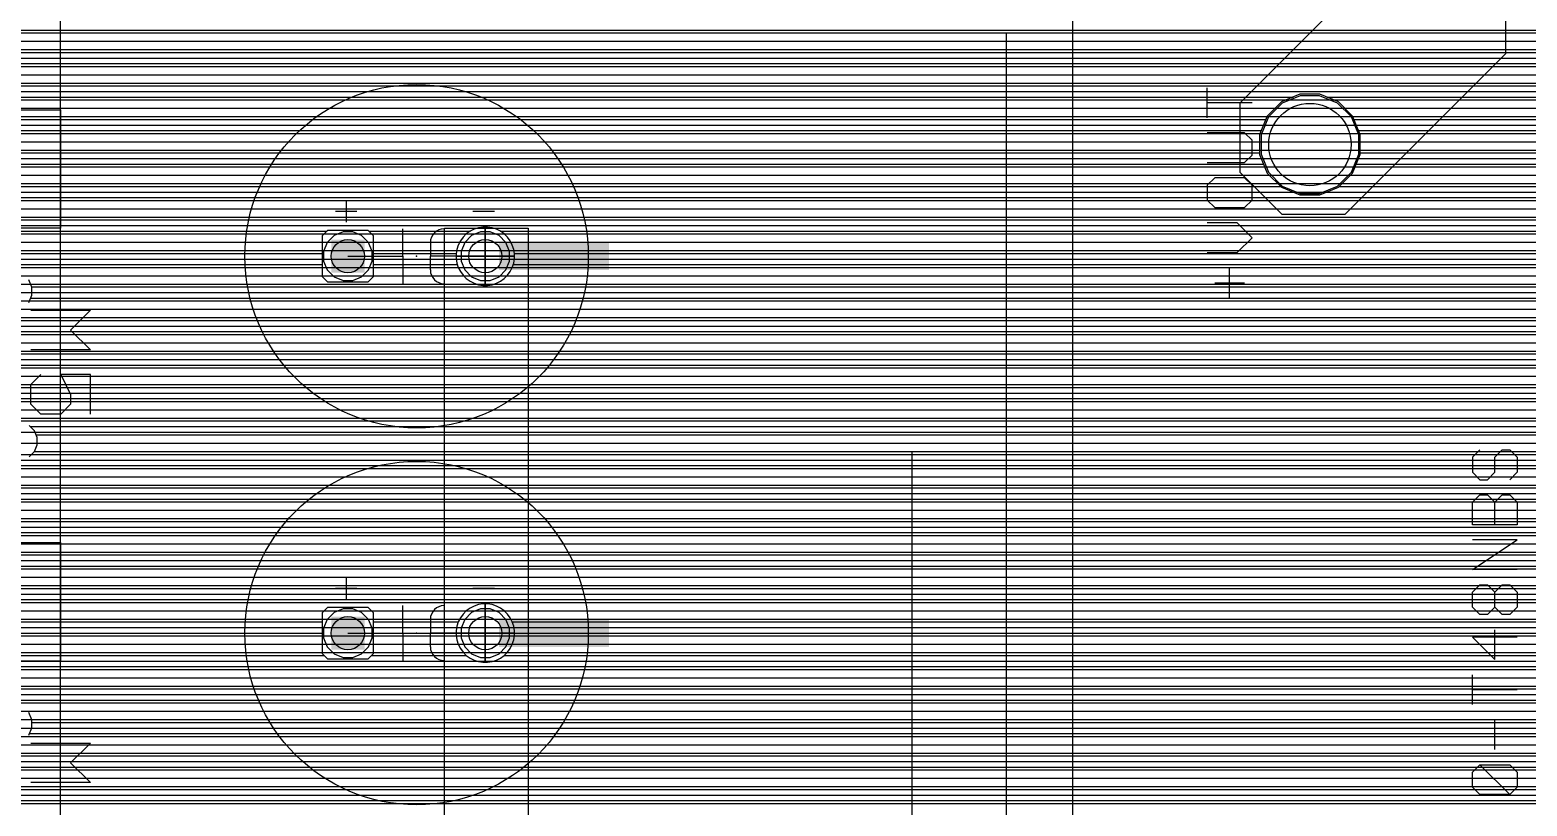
# Model space of a CAD drawing. Extents: x -0.45 to 6.54, y 0 to 7.98.
# Drawn here: x 1.946 to 4.091, y 2.312 to 3.424 of the extents above; entities that cross this region are included whole.
import ezdxf

# ---------------------------------------------------------------- set-up
doc = ezdxf.new("R2010")
doc.units = 0
for name, color, linetype in [('1', 22, 'CONTINUOUS'), ('16', 175, 'CONTINUOUS'), ('17', 4, 'CONTINUOUS'), ('2', 3, 'CONTINUOUS'), ('21', 253, 'CONTINUOUS'), ('23', 7, 'CONTINUOUS')]:
    doc.layers.add(name, color=color, linetype=linetype)

# ---------------------------------------------------------------- blocks, each defined once
blk = doc.blocks.new('RECT')
blk.add_solid([(-0.5, -0.5), (0.5, -0.5), (-0.5, 0.5), (0.5, 0.5)])
blk = doc.blocks.new('SQUAREP')
blk.add_solid([(-0.5, -0.5), (0.5, -0.5), (-0.5, 0.5), (0.5, 0.5)])
blk = doc.blocks.new('ROUNDP')
blk.add_circle((0, 0), 0.5)

msp = doc.modelspace()

# ---------------------------------------------------------------- linework, layer by layer
at = {"layer": '1'}
for p, q in [((1.99, 0.2715), (1.99, 5.26)), ((3.44, 4.975), (3.44, 0.06875)), ((4.06, 3.77), (4.06, 3.39)), ((3.68, 3.32), (3.87, 3.51)), ((1.99, 3.42), (3.44, 3.42)), ((3.78, 3.42), (4.06, 3.42)), ((1.99, 3.408), (3.44, 3.408)), ((1.99, 3.396), (3.44, 3.396)), ((3.756, 3.396), (4.06, 3.396)), ((3.768, 3.408), (4.06, 3.408)), ((4.06, 3.39), (3.83, 3.16)), ((1.99, 3.384), (3.44, 3.384)), ((1.99, 3.372), (3.44, 3.372)), ((3.732, 3.372), (4.042, 3.372)), ((3.744, 3.384), (4.054, 3.384)), ((1.99, 3.36), (3.44, 3.36)), ((1.99, 3.348), (3.44, 3.348)), ((3.708, 3.348), (4.018, 3.348)), ((3.72, 3.36), (4.03, 3.36)), ((1.99, 3.336), (3.44, 3.336)), ((3.696, 3.336), (4.006, 3.336)), ((1.81, 3.31), (1.99, 3.31)), ((1.99, 3.324), (3.44, 3.324)), ((1.99, 3.312), (3.44, 3.312)), ((1.99, 3.31), (1.99, 3.14)), ((3.68, 3.22), (3.68, 3.32)), ((3.68, 3.312), (3.982, 3.312)), ((3.684, 3.324), (3.994, 3.324)), ((1.81, 3.296), (1.99, 3.296)), ((1.99, 3.3), (3.44, 3.3)), ((1.99, 3.288), (3.44, 3.288)), ((3.68, 3.3), (3.97, 3.3)), ((3.68, 3.288), (3.958, 3.288)), ((1.81, 3.28), (1.99, 3.28)), ((1.81, 3.264), (1.99, 3.264)), ((1.99, 3.276), (3.44, 3.276)), ((1.99, 3.264), (3.44, 3.264)), ((3.68, 3.276), (3.946, 3.276)), ((3.68, 3.264), (3.934, 3.264)), ((1.81, 3.248), (1.99, 3.248)), ((1.99, 3.252), (3.44, 3.252)), ((1.99, 3.24), (3.44, 3.24)), ((3.68, 3.252), (3.922, 3.252)), ((3.68, 3.24), (3.91, 3.24)), ((1.81, 3.232), (1.99, 3.232)), ((1.99, 3.228), (3.44, 3.228)), ((3.68, 3.228), (3.898, 3.228)), ((3.74, 3.16), (3.68, 3.22)), ((1.81, 3.216), (1.99, 3.216)), ((1.81, 3.2), (1.99, 3.2)), ((1.99, 3.216), (3.44, 3.216)), ((1.99, 3.204), (3.44, 3.204)), ((3.684, 3.216), (3.886, 3.216)), ((3.696, 3.204), (3.874, 3.204)), ((1.81, 3.184), (1.99, 3.184)), ((1.99, 3.192), (3.44, 3.192)), ((1.99, 3.18), (3.44, 3.18)), ((3.708, 3.192), (3.862, 3.192)), ((3.72, 3.18), (3.85, 3.18)), ((1.81, 3.168), (1.99, 3.168)), ((1.99, 3.168), (3.44, 3.168)), ((1.99, 3.156), (3.44, 3.156)), ((3.732, 3.168), (3.838, 3.168)), ((3.83, 3.16), (3.74, 3.16)), ((1.81, 3.152), (1.99, 3.152)), ((1.99, 3.14), (1.81, 3.14)), ((1.99, 3.144), (3.44, 3.144)), ((1.99, 3.132), (2.584797, 3.132)), ((2.591507, 3.134779), (2.578724, 3.129484)), ((2.605343, 3.134779), (2.591507, 3.134779)), ((2.618126, 3.129484), (2.605343, 3.134779)), ((2.612053, 3.132), (3.44, 3.132)), ((1.99, 3.12), (2.56924, 3.12)), ((2.568941, 3.119701), (2.563646, 3.106918)), ((2.578724, 3.129484), (2.568941, 3.119701)), ((2.62791, 3.119701), (2.618126, 3.129484)), ((2.627611, 3.12), (3.44, 3.12)), ((2.633205, 3.106918), (2.62791, 3.119701)), ((1.99, 3.108), (2.564094, 3.108)), ((1.99, 3.096), (2.563646, 3.096)), ((2.563646, 3.106918), (2.563646, 3.093082)), ((2.563646, 3.093082), (2.568941, 3.080299)), ((2.62791, 3.080299), (2.633205, 3.093082)), ((2.632757, 3.108), (3.44, 3.108)), ((2.633205, 3.093082), (2.633205, 3.106918)), ((2.633205, 3.096), (3.44, 3.096)), ((1.99, 3.084), (2.567407, 3.084)), ((1.99, 3.072), (2.57724, 3.072)), ((2.568941, 3.080299), (2.578724, 3.070515)), ((2.578724, 3.070515), (2.591507, 3.06522)), ((2.605343, 3.06522), (2.618126, 3.070515)), ((2.618126, 3.070515), (2.62791, 3.080299)), ((2.619611, 3.072), (3.44, 3.072)), ((2.629443, 3.084), (3.44, 3.084)), ((1.99, 3.06), (3.44, 3.06)), ((1.99, 3.048), (3.44, 3.048)), ((2.591507, 3.06522), (2.605343, 3.06522)), ((1.99, 3.036), (3.44, 3.036)), ((1.99, 3.024), (3.44, 3.024)), ((1.99, 3.012), (3.44, 3.012)), ((1.99, 3), (3.44, 3)), ((1.99, 2.988), (3.44, 2.988)), ((1.99, 2.976), (3.44, 2.976)), ((1.99, 2.964), (3.44, 2.964)), ((1.99, 2.952), (3.44, 2.952)), ((1.99, 2.94), (3.44, 2.94)), ((1.99, 2.928), (3.44, 2.928)), ((1.99, 2.916), (3.44, 2.916)), ((1.99, 2.904), (3.44, 2.904)), ((1.99, 2.892), (3.44, 2.892)), ((1.99, 2.88), (3.44, 2.88)), ((1.99, 2.868), (3.44, 2.868)), ((1.99, 2.856), (3.44, 2.856)), ((1.99, 2.844), (3.44, 2.844)), ((1.99, 2.832), (3.44, 2.832)), ((1.99, 2.82), (3.44, 2.82)), ((3.21, 1.09), (3.21, 2.82)), ((3.21, 2.82), (5.36, 2.82)), ((1.99, 2.808), (3.44, 2.808)), ((1.99, 2.796), (3.44, 2.796)), ((3.21, 2.808), (5.372, 2.808)), ((3.21, 2.796), (5.384, 2.796)), ((1.99, 2.784), (3.44, 2.784)), ((1.99, 2.772), (3.44, 2.772)), ((3.21, 2.784), (5.396, 2.784)), ((3.21, 2.772), (5.408, 2.772)), ((1.99, 2.76), (3.44, 2.76)), ((1.99, 2.748), (3.44, 2.748)), ((3.21, 2.76), (5.42, 2.76)), ((3.21, 2.748), (5.432, 2.748)), ((1.99, 2.736), (3.44, 2.736)), ((3.21, 2.736), (5.444, 2.736)), ((1.99, 2.724), (3.44, 2.724)), ((1.99, 2.712), (3.44, 2.712)), ((3.21, 2.724), (5.456, 2.724)), ((3.21, 2.712), (5.46, 2.712)), ((1.81, 2.69), (1.99, 2.69)), ((1.81, 2.688), (1.99, 2.688)), ((1.99, 2.7), (3.44, 2.7)), ((1.99, 2.69), (1.99, 2.52)), ((1.99, 2.688), (3.44, 2.688)), ((3.21, 2.7), (5.46, 2.7)), ((3.21, 2.688), (5.46, 2.688)), ((1.81, 2.672), (1.99, 2.672)), ((1.99, 2.676), (3.44, 2.676)), ((1.99, 2.664), (3.44, 2.664)), ((3.21, 2.676), (5.46, 2.676)), ((3.21, 2.664), (5.46, 2.664)), ((1.81, 2.656), (1.99, 2.656)), ((1.81, 2.64), (1.99, 2.64)), ((1.99, 2.652), (3.44, 2.652)), ((1.99, 2.64), (3.44, 2.64)), ((3.21, 2.652), (5.46, 2.652)), ((3.21, 2.64), (5.46, 2.64)), ((1.81, 2.624), (1.99, 2.624)), ((1.99, 2.628), (3.44, 2.628)), ((3.21, 2.628), (5.46, 2.628)), ((1.81, 2.608), (1.99, 2.608)), ((1.99, 2.616), (3.44, 2.616)), ((1.99, 2.604), (3.44, 2.604)), ((3.21, 2.616), (5.46, 2.616)), ((3.21, 2.604), (5.46, 2.604)), ((1.81, 2.592), (1.99, 2.592)), ((1.81, 2.576), (1.99, 2.576)), ((1.99, 2.592), (2.584797, 2.592)), ((1.99, 2.58), (2.56924, 2.58)), ((2.568941, 2.579701), (2.563646, 2.566918)), ((2.578724, 2.589484), (2.568941, 2.579701)), ((2.591507, 2.594779), (2.578724, 2.589484)), ((2.605343, 2.594779), (2.591507, 2.594779)), ((2.618126, 2.589484), (2.605343, 2.594779)), ((2.612053, 2.592), (3.44, 2.592)), ((2.62791, 2.579701), (2.618126, 2.589484)), ((2.627611, 2.58), (3.44, 2.58)), ((2.633205, 2.566918), (2.62791, 2.579701)), ((3.21, 2.592), (5.46, 2.592)), ((3.21, 2.58), (5.46, 2.58)), ((1.81, 2.56), (1.99, 2.56)), ((1.99, 2.568), (2.564094, 2.568)), ((1.99, 2.556), (2.563646, 2.556)), ((2.563646, 2.566918), (2.563646, 2.553082)), ((2.563646, 2.553082), (2.568941, 2.540299)), ((2.62791, 2.540299), (2.633205, 2.553082)), ((2.632757, 2.568), (3.44, 2.568)), ((2.633205, 2.553082), (2.633205, 2.566918)), ((2.633205, 2.556), (3.44, 2.556)), ((3.21, 2.568), (5.46, 2.568)), ((3.21, 2.556), (5.46, 2.556)), ((1.81, 2.544), (1.99, 2.544)), ((1.99, 2.544), (2.567407, 2.544)), ((1.99, 2.532), (2.57724, 2.532)), ((2.568941, 2.540299), (2.578724, 2.530515)), ((2.618126, 2.530515), (2.62791, 2.540299)), ((2.619611, 2.532), (3.44, 2.532)), ((2.629443, 2.544), (3.44, 2.544)), ((3.21, 2.544), (5.46, 2.544)), ((3.21, 2.532), (5.46, 2.532)), ((1.81, 2.528), (1.99, 2.528)), ((1.99, 2.52), (1.81, 2.52)), ((1.99, 2.52), (3.44, 2.52)), ((2.578724, 2.530515), (2.591507, 2.52522)), ((2.591507, 2.52522), (2.605343, 2.52522)), ((2.605343, 2.52522), (2.618126, 2.530515)), ((3.21, 2.52), (5.46, 2.52)), ((1.99, 2.508), (3.44, 2.508)), ((1.99, 2.496), (3.44, 2.496)), ((3.21, 2.508), (5.46, 2.508)), ((3.21, 2.496), (5.46, 2.496)), ((1.99, 2.484), (3.44, 2.484)), ((1.99, 2.472), (3.44, 2.472)), ((3.21, 2.484), (5.46, 2.484)), ((3.21, 2.472), (5.46, 2.472)), ((1.99, 2.46), (3.44, 2.46)), ((1.99, 2.448), (3.44, 2.448)), ((3.21, 2.46), (5.46, 2.46)), ((3.21, 2.448), (5.46, 2.448)), ((1.99, 2.436), (3.44, 2.436)), ((1.99, 2.424), (3.44, 2.424)), ((3.21, 2.436), (5.46, 2.436)), ((3.21, 2.424), (5.46, 2.424)), ((1.99, 2.412), (3.44, 2.412)), ((3.21, 2.412), (5.46, 2.412)), ((1.99, 2.4), (3.44, 2.4)), ((1.99, 2.388), (3.44, 2.388)), ((3.21, 2.4), (5.46, 2.4)), ((3.21, 2.388), (5.46, 2.388)), ((1.99, 2.376), (3.44, 2.376)), ((1.99, 2.364), (3.44, 2.364)), ((3.21, 2.376), (5.46, 2.376)), ((3.21, 2.364), (5.46, 2.364)), ((1.99, 2.352), (3.44, 2.352)), ((1.99, 2.34), (3.44, 2.34)), ((3.21, 2.352), (5.46, 2.352)), ((3.21, 2.34), (5.46, 2.34)), ((1.99, 2.328), (3.44, 2.328)), ((3.21, 2.328), (5.46, 2.328)), ((1.99, 2.316), (3.44, 2.316)), ((3.21, 2.316), (5.46, 2.316))]:
    msp.add_line(p, q, dxfattribs=at)
at = {"layer": '16'}
for p, q in [((0.018, 3.424), (6.362, 3.424)), ((0.018, 3.408), (6.362, 3.408)), ((0.274486, 3.392), (6.362, 3.392)), ((0.298414, 3.376), (6.362, 3.376)), ((0.313571, 3.36), (6.362, 3.36)), ((0.322809, 3.344), (6.362, 3.344)), ((0.328796, 3.328), (3.755878, 3.328)), ((3.765667, 3.332055), (3.739184, 3.321085)), ((3.794333, 3.332055), (3.765667, 3.332055)), ((3.820816, 3.321085), (3.794333, 3.332055)), ((3.804122, 3.328), (5.270878, 3.328)), ((0.333, 3.312), (3.730099, 3.312)), ((3.739184, 3.321085), (3.718915, 3.300816)), ((3.841085, 3.300816), (3.820816, 3.321085)), ((3.829901, 3.312), (5.245099, 3.312)), ((0.333, 3.296), (3.71692, 3.296)), ((3.718915, 3.300816), (3.707945, 3.274333)), ((3.852055, 3.274333), (3.841085, 3.300816)), ((3.84308, 3.296), (5.23192, 3.296)), ((0.331609, 3.28), (3.710292, 3.28)), ((0.842463, 3.264), (3.707945, 3.264)), ((3.707945, 3.274333), (3.707945, 3.245667)), ((3.849708, 3.28), (5.225292, 3.28)), ((3.852055, 3.245667), (3.852055, 3.274333)), ((3.852055, 3.264), (5.222945, 3.264)), ((0.8455, 3.248), (3.707945, 3.248)), ((3.707945, 3.245667), (3.718915, 3.219184)), ((3.841085, 3.219184), (3.852055, 3.245667)), ((3.852055, 3.248), (5.222945, 3.248)), ((0.838305, 3.232), (3.713606, 3.232)), ((3.718915, 3.219184), (3.739184, 3.198915)), ((3.820816, 3.198915), (3.841085, 3.219184)), ((3.846394, 3.232), (5.228606, 3.232)), ((0.259421, 3.2), (3.738099, 3.2)), ((0.292673, 3.216), (3.722099, 3.216)), ((3.739184, 3.198915), (3.765667, 3.187945)), ((3.794333, 3.187945), (3.820816, 3.198915)), ((3.821901, 3.2), (5.253099, 3.2)), ((3.837901, 3.216), (5.237099, 3.216)), ((0.018, 3.184), (6.362, 3.184)), ((3.765667, 3.187945), (3.794333, 3.187945)), ((0.018, 3.168), (6.362, 3.168)), ((0.018, 3.152), (6.362, 3.152)), ((0.018, 3.136), (2.371631, 3.136)), ((2.37241, 3.136779), (2.364795, 3.129164)), ((2.430739, 3.136779), (2.37241, 3.136779)), ((2.438354, 3.129164), (2.430739, 3.136779)), ((2.431518, 3.136), (2.577052, 3.136)), ((2.54, 1.4), (2.54, 3.14)), ((2.54, 3.14), (2.66, 3.14)), ((2.54, 3.132), (2.66, 3.132)), ((2.576528, 3.135733), (2.571208, 3.131867)), ((2.582387, 3.138719), (2.576528, 3.135733)), ((2.588642, 3.140751), (2.582387, 3.138719)), ((2.595137, 3.141779), (2.588642, 3.140751)), ((2.598424, 3.141779), (2.595137, 3.141779)), ((2.598424, 3.100001), (2.598424, 3.141779)), ((2.598424, 3.136), (2.598426, 3.136)), ((2.598426, 3.141779), (2.598426, 3.100001)), ((2.601713, 3.141779), (2.598426, 3.141779)), ((2.608209, 3.140751), (2.601713, 3.141779)), ((2.614463, 3.138719), (2.608209, 3.140751)), ((2.620322, 3.135733), (2.614463, 3.138719)), ((2.619798, 3.136), (6.362, 3.136)), ((2.625643, 3.131867), (2.620322, 3.135733)), ((2.66, 3.14), (2.66, 1.4)), ((1.842305, 3.12), (2.364795, 3.12)), ((2.364795, 3.129164), (2.364795, 3.070836)), ((2.438354, 3.070836), (2.438354, 3.129164)), ((2.438354, 3.12), (2.561726, 3.12)), ((2.54, 3.12), (2.66, 3.12)), ((2.559707, 3.116038), (2.557674, 3.109783)), ((2.562692, 3.121897), (2.559707, 3.116038)), ((2.566558, 3.127217), (2.562692, 3.121897)), ((2.571208, 3.131867), (2.566558, 3.127217)), ((2.598424, 3.12), (2.598426, 3.12)), ((2.630293, 3.127217), (2.625643, 3.131867)), ((2.634158, 3.121897), (2.630293, 3.127217)), ((2.637144, 3.116038), (2.634158, 3.121897)), ((2.635125, 3.12), (6.362, 3.12)), ((2.639176, 3.109783), (2.637144, 3.116038)), ((1.8505, 3.104), (2.364795, 3.104)), ((2.438354, 3.104), (2.556758, 3.104)), ((2.54, 3.108), (2.66, 3.108)), ((2.54, 3.096), (2.66, 3.096)), ((2.557674, 3.109783), (2.556646, 3.103288)), ((2.556646, 3.103288), (2.556646, 3.1)), ((2.556646, 3.1), (2.598424, 3.1)), ((2.598424, 3.099999), (2.556646, 3.099999)), ((2.556646, 3.099999), (2.556646, 3.096712)), ((2.556646, 3.096712), (2.557674, 3.090217)), ((2.557674, 3.090217), (2.559707, 3.083962)), ((2.598424, 3.104), (2.598426, 3.104)), ((2.598426, 3.100001), (2.598424, 3.100001)), ((2.598424, 3.1), (2.598424, 3.099999)), ((2.598424, 3.05822), (2.598424, 3.099999)), ((2.598424, 3.099999), (2.598426, 3.099999)), ((2.598426, 3.099999), (2.598426, 3.1)), ((2.598426, 3.1), (2.640205, 3.1)), ((2.598426, 3.099999), (2.598426, 3.05822)), ((2.640205, 3.099999), (2.598426, 3.099999)), ((2.637144, 3.083962), (2.639176, 3.090217)), ((2.640205, 3.103288), (2.639176, 3.109783)), ((2.639176, 3.090217), (2.640205, 3.096712)), ((2.640092, 3.104), (6.362, 3.104)), ((2.640205, 3.1), (2.640205, 3.103288)), ((2.640205, 3.096712), (2.640205, 3.099999)), ((1.847877, 3.088), (2.364795, 3.088)), ((1.938305, 3.072), (2.364795, 3.072)), ((2.364795, 3.070836), (2.37241, 3.06322)), ((2.430739, 3.06322), (2.438354, 3.070836)), ((2.438354, 3.088), (2.558395, 3.088)), ((2.438354, 3.072), (2.56734, 3.072)), ((2.54, 3.084), (2.66, 3.084)), ((2.54, 3.072), (2.66, 3.072)), ((2.559707, 3.083962), (2.562692, 3.078103)), ((2.562692, 3.078103), (2.566558, 3.072782)), ((2.566558, 3.072782), (2.571208, 3.068132)), ((2.571208, 3.068132), (2.576528, 3.064267)), ((2.598424, 3.088), (2.598426, 3.088)), ((2.598424, 3.072), (2.598426, 3.072)), ((2.620322, 3.064267), (2.625643, 3.068132)), ((2.625643, 3.068132), (2.630293, 3.072782)), ((2.62951, 3.072), (6.362, 3.072)), ((2.630293, 3.072782), (2.634158, 3.078103)), ((2.634158, 3.078103), (2.637144, 3.083962)), ((2.638456, 3.088), (6.362, 3.088)), ((1.9485, 3.055669), (1.944161, 3.066144)), ((1.948363, 3.056), (6.362, 3.056)), ((1.9485, 3.044331), (1.9485, 3.055669)), ((2.37241, 3.06322), (2.430739, 3.06322)), ((2.54, 3.06), (2.66, 3.06)), ((2.54, 3.048), (2.66, 3.048)), ((2.576528, 3.064267), (2.582387, 3.061281)), ((2.582387, 3.061281), (2.588642, 3.059249)), ((2.588642, 3.059249), (2.595137, 3.05822)), ((2.595137, 3.05822), (2.598424, 3.05822)), ((2.598426, 3.05822), (2.601713, 3.05822)), ((2.601713, 3.05822), (2.608209, 3.059249)), ((2.608209, 3.059249), (2.614463, 3.061281)), ((2.614463, 3.061281), (2.620322, 3.064267)), ((1.944161, 3.033856), (1.9485, 3.044331)), ((1.946706, 3.04), (6.362, 3.04)), ((2.54, 3.036), (2.66, 3.036)), ((1.081158, 3.008), (6.362, 3.008)), ((1.931704, 3.024), (6.362, 3.024)), ((2.54, 3.024), (2.66, 3.024)), ((2.54, 3.012), (2.66, 3.012)), ((1.083, 2.992), (6.362, 2.992)), ((2.54, 3), (2.66, 3)), ((2.54, 2.988), (2.66, 2.988)), ((1.083, 2.976), (6.362, 2.976)), ((2.54, 2.976), (2.66, 2.976)), ((2.54, 2.964), (2.66, 2.964)), ((1.075665, 2.944), (6.362, 2.944)), ((1.079952, 2.96), (6.362, 2.96)), ((2.54, 2.952), (2.66, 2.952)), ((2.54, 2.94), (2.66, 2.94)), ((1.06685, 2.928), (6.362, 2.928)), ((2.54, 2.928), (2.66, 2.928)), ((1.039556, 2.896), (6.362, 2.896)), ((1.055556, 2.912), (6.362, 2.912)), ((2.54, 2.916), (2.66, 2.916)), ((2.54, 2.904), (2.66, 2.904)), ((1.010068, 2.88), (6.362, 2.88)), ((2.54, 2.892), (2.66, 2.892)), ((2.54, 2.88), (2.66, 2.88)), ((0.018, 2.864), (6.362, 2.864)), ((2.54, 2.868), (2.66, 2.868)), ((2.54, 2.856), (2.66, 2.856)), ((0.018, 2.848), (6.362, 2.848)), ((0.018, 2.832), (6.362, 2.832)), ((2.54, 2.844), (2.66, 2.844)), ((2.54, 2.832), (2.66, 2.832)), ((0.018, 2.816), (6.362, 2.816)), ((2.54, 2.82), (2.66, 2.82)), ((0.018, 2.8), (6.362, 2.8)), ((2.54, 2.808), (2.66, 2.808)), ((2.54, 2.796), (2.66, 2.796)), ((0.018, 2.784), (6.362, 2.784)), ((0.272754, 2.768), (6.362, 2.768)), ((2.54, 2.784), (2.66, 2.784)), ((2.54, 2.772), (2.66, 2.772)), ((0.297414, 2.752), (6.362, 2.752)), ((2.54, 2.76), (2.66, 2.76)), ((2.54, 2.748), (2.66, 2.748)), ((0.312994, 2.736), (6.362, 2.736)), ((2.54, 2.736), (2.66, 2.736)), ((0.322232, 2.72), (6.362, 2.72)), ((0.328528, 2.704), (6.362, 2.704)), ((2.54, 2.724), (2.66, 2.724)), ((2.54, 2.712), (2.66, 2.712)), ((0.332815, 2.688), (6.362, 2.688)), ((2.54, 2.7), (2.66, 2.7)), ((2.54, 2.688), (2.66, 2.688)), ((0.333, 2.672), (6.362, 2.672)), ((2.54, 2.676), (2.66, 2.676)), ((2.54, 2.664), (2.66, 2.664)), ((0.831118, 2.656), (6.362, 2.656)), ((0.84412, 2.64), (6.362, 2.64)), ((2.54, 2.652), (2.66, 2.652)), ((2.54, 2.64), (2.66, 2.64)), ((0.844949, 2.624), (6.362, 2.624)), ((2.54, 2.628), (2.66, 2.628)), ((0.834305, 2.608), (6.362, 2.608)), ((2.37241, 2.596779), (2.364795, 2.589164)), ((2.430739, 2.596779), (2.37241, 2.596779)), ((2.438354, 2.589164), (2.430739, 2.596779)), ((2.54, 2.616), (2.66, 2.616)), ((2.54, 2.604), (2.66, 2.604)), ((2.576528, 2.595733), (2.571208, 2.591867)), ((2.582387, 2.598719), (2.576528, 2.595733)), ((2.588642, 2.600751), (2.582387, 2.598719)), ((2.595137, 2.601779), (2.588642, 2.600751)), ((2.598424, 2.601779), (2.595137, 2.601779)), ((2.598424, 2.560001), (2.598424, 2.601779)), ((2.598426, 2.601779), (2.598426, 2.560001)), ((2.601713, 2.601779), (2.598426, 2.601779)), ((2.608209, 2.600751), (2.601713, 2.601779)), ((2.614463, 2.598719), (2.608209, 2.600751)), ((2.620322, 2.595733), (2.614463, 2.598719)), ((2.625643, 2.591867), (2.620322, 2.595733)), ((0.263153, 2.576), (2.364795, 2.576)), ((0.293914, 2.592), (2.367631, 2.592)), ((2.364795, 2.589164), (2.364795, 2.530836)), ((2.435518, 2.592), (2.57139, 2.592)), ((2.438354, 2.530836), (2.438354, 2.589164)), ((2.438354, 2.576), (2.559694, 2.576)), ((2.54, 2.592), (2.66, 2.592)), ((2.54, 2.58), (2.66, 2.58)), ((2.559707, 2.576038), (2.557674, 2.569783)), ((2.562692, 2.581897), (2.559707, 2.576038)), ((2.566558, 2.587217), (2.562692, 2.581897)), ((2.571208, 2.591867), (2.566558, 2.587217)), ((2.598424, 2.592), (2.598426, 2.592)), ((2.598424, 2.576), (2.598426, 2.576)), ((2.62546, 2.592), (6.362, 2.592)), ((2.630293, 2.587217), (2.625643, 2.591867)), ((2.634158, 2.581897), (2.630293, 2.587217)), ((2.637144, 2.576038), (2.634158, 2.581897)), ((2.639176, 2.569783), (2.637144, 2.576038)), ((2.637156, 2.576), (6.362, 2.576)), ((0.018, 2.56), (2.364795, 2.56)), ((2.438354, 2.56), (2.598424, 2.56)), ((2.54, 2.568), (2.66, 2.568)), ((2.54, 2.556), (2.66, 2.556)), ((2.557674, 2.569783), (2.556646, 2.563288)), ((2.556646, 2.563288), (2.556646, 2.56)), ((2.556646, 2.56), (2.598424, 2.56)), ((2.598424, 2.559999), (2.556646, 2.559999)), ((2.556646, 2.559999), (2.556646, 2.556712)), ((2.556646, 2.556712), (2.557674, 2.550217)), ((2.598426, 2.560001), (2.598424, 2.560001)), ((2.598424, 2.56), (2.598424, 2.559999)), ((2.598424, 2.51822), (2.598424, 2.559999)), ((2.598424, 2.559999), (2.598426, 2.559999)), ((2.598426, 2.559999), (2.598426, 2.56)), ((2.598426, 2.56), (2.640205, 2.56)), ((2.598426, 2.56), (6.362, 2.56)), ((2.598426, 2.559999), (2.598426, 2.51822)), ((2.640205, 2.559999), (2.598426, 2.559999)), ((2.640205, 2.563288), (2.639176, 2.569783)), ((2.639176, 2.550217), (2.640205, 2.556712)), ((2.640205, 2.56), (2.640205, 2.563288)), ((2.640205, 2.556712), (2.640205, 2.559999)), ((0.018, 2.544), (2.364795, 2.544)), ((2.438354, 2.544), (2.559694, 2.544)), ((2.54, 2.544), (2.66, 2.544)), ((2.54, 2.532), (2.66, 2.532)), ((2.557674, 2.550217), (2.559707, 2.543962)), ((2.559707, 2.543962), (2.562692, 2.538103)), ((2.562692, 2.538103), (2.566558, 2.532782)), ((2.566558, 2.532782), (2.571208, 2.528132)), ((2.598424, 2.544), (2.598426, 2.544)), ((2.625643, 2.528132), (2.630293, 2.532782)), ((2.630293, 2.532782), (2.634158, 2.538103)), ((2.634158, 2.538103), (2.637144, 2.543962)), ((2.637144, 2.543962), (2.639176, 2.550217)), ((2.637156, 2.544), (6.362, 2.544)), ((0.018, 2.528), (2.367631, 2.528)), ((0.018, 2.512), (6.362, 2.512)), ((2.364795, 2.530836), (2.37241, 2.52322)), ((2.37241, 2.52322), (2.430739, 2.52322)), ((2.430739, 2.52322), (2.438354, 2.530836)), ((2.435519, 2.528), (2.57139, 2.528)), ((2.54, 2.52), (2.66, 2.52)), ((2.571208, 2.528132), (2.576528, 2.524267)), ((2.576528, 2.524267), (2.582387, 2.521281)), ((2.582387, 2.521281), (2.588642, 2.519249)), ((2.588642, 2.519249), (2.595137, 2.51822)), ((2.595137, 2.51822), (2.598424, 2.51822)), ((2.598424, 2.528), (2.598426, 2.528)), ((2.598426, 2.51822), (2.601713, 2.51822)), ((2.601713, 2.51822), (2.608209, 2.519249)), ((2.608209, 2.519249), (2.614463, 2.521281)), ((2.614463, 2.521281), (2.620322, 2.524267)), ((2.620322, 2.524267), (2.625643, 2.528132)), ((2.62546, 2.528), (6.362, 2.528)), ((1.846221, 2.496), (6.362, 2.496)), ((2.54, 2.508), (2.66, 2.508)), ((2.54, 2.496), (2.66, 2.496)), ((1.8505, 2.48), (6.362, 2.48)), ((2.54, 2.484), (2.66, 2.484)), ((2.54, 2.472), (2.66, 2.472)), ((1.846221, 2.464), (6.362, 2.464)), ((1.942305, 2.448), (6.362, 2.448)), ((1.9485, 2.435669), (1.944161, 2.446144)), ((2.54, 2.46), (2.66, 2.46)), ((2.54, 2.448), (2.66, 2.448)), ((1.944161, 2.413856), (1.9485, 2.424331)), ((1.9485, 2.424331), (1.9485, 2.435669)), ((1.9485, 2.432), (6.362, 2.432)), ((2.54, 2.436), (2.66, 2.436)), ((2.54, 2.424), (2.66, 2.424)), ((1.945049, 2.416), (6.362, 2.416)), ((2.54, 2.412), (2.66, 2.412)), ((1.076603, 2.4), (6.362, 2.4)), ((1.08089, 2.384), (6.362, 2.384)), ((2.54, 2.4), (2.66, 2.4)), ((2.54, 2.388), (2.66, 2.388)), ((1.083, 2.368), (6.362, 2.368)), ((2.54, 2.376), (2.66, 2.376)), ((2.54, 2.364), (2.66, 2.364)), ((1.083, 2.352), (6.362, 2.352)), ((2.54, 2.352), (2.66, 2.352)), ((2.54, 2.34), (2.66, 2.34)), ((1.075933, 2.32), (6.362, 2.32)), ((1.08022, 2.336), (6.362, 2.336)), ((2.54, 2.328), (2.66, 2.328)), ((2.54, 2.316), (2.66, 2.316))]:
    msp.add_line(p, q, dxfattribs=at)
at = {"layer": '2'}
for p, q in [((1.477, 3.42), (6.304, 3.42)), ((1.477, 3.408), (6.304, 3.408)), ((1.477, 3.396), (6.304, 3.396)), ((1.477, 3.384), (6.304, 3.384)), ((1.477, 3.372), (6.304, 3.372)), ((1.477, 3.36), (6.304, 3.36)), ((1.477, 3.348), (6.304, 3.348)), ((1.477, 3.336), (6.304, 3.336)), ((3.766065, 3.330055), (3.740317, 3.31939)), ((3.793935, 3.330055), (3.766065, 3.330055)), ((3.819683, 3.31939), (3.793935, 3.330055)), ((1.477, 3.324), (3.751447, 3.324)), ((1.477, 3.312), (3.732927, 3.312)), ((3.740317, 3.31939), (3.72061, 3.299683)), ((3.808553, 3.324), (4.351447, 3.324)), ((3.83939, 3.299683), (3.819683, 3.31939)), ((3.827073, 3.312), (4.332927, 3.312)), ((1.477, 3.3), (3.720927, 3.3)), ((1.477, 3.288), (3.715771, 3.288)), ((3.72061, 3.299683), (3.709945, 3.273935)), ((3.839073, 3.3), (4.320927, 3.3)), ((3.850055, 3.273935), (3.83939, 3.299683)), ((3.844229, 3.288), (4.315771, 3.288)), ((1.477, 3.276), (3.7108, 3.276)), ((1.477, 3.264), (3.709945, 3.264)), ((3.709945, 3.273935), (3.709945, 3.246065)), ((3.8492, 3.276), (4.3108, 3.276)), ((3.850055, 3.246065), (3.850055, 3.273935)), ((3.850055, 3.264), (4.309945, 3.264)), ((1.477, 3.252), (3.709945, 3.252)), ((1.477, 3.24), (3.712457, 3.24)), ((3.709945, 3.246065), (3.72061, 3.220317)), ((3.83939, 3.220317), (3.850055, 3.246065)), ((3.847543, 3.24), (4.312457, 3.24)), ((3.850055, 3.252), (4.309945, 3.252)), ((1.477, 3.228), (3.717428, 3.228)), ((3.72061, 3.220317), (3.740317, 3.20061)), ((3.819683, 3.20061), (3.83939, 3.220317)), ((3.842572, 3.228), (4.317428, 3.228)), ((1.477, 3.216), (3.724927, 3.216)), ((1.477, 3.204), (3.736927, 3.204)), ((3.740317, 3.20061), (3.766065, 3.189945)), ((3.793935, 3.189945), (3.819683, 3.20061)), ((3.823073, 3.204), (4.336927, 3.204)), ((3.835073, 3.216), (4.324927, 3.216)), ((1.477, 3.192), (3.761103, 3.192)), ((1.477, 3.18), (6.304, 3.18)), ((3.766065, 3.189945), (3.793935, 3.189945)), ((3.798896, 3.192), (4.361103, 3.192)), ((1.477, 3.168), (6.304, 3.168)), ((1.477, 3.156), (6.304, 3.156)), ((1.477, 3.144), (6.304, 3.144)), ((1.477, 3.132), (2.387947, 3.132)), ((2.394657, 3.134779), (2.381874, 3.129484)), ((2.408493, 3.134779), (2.394657, 3.134779)), ((2.421276, 3.129484), (2.408493, 3.134779)), ((2.415203, 3.132), (2.584797, 3.132)), ((2.591507, 3.134779), (2.578724, 3.129484)), ((2.605343, 3.134779), (2.591507, 3.134779)), ((2.618126, 3.129484), (2.605343, 3.134779)), ((2.612053, 3.132), (6.304, 3.132)), ((1.839477, 3.12), (2.372389, 3.12)), ((2.37209, 3.119701), (2.366795, 3.106918)), ((2.381874, 3.129484), (2.37209, 3.119701)), ((2.431059, 3.119701), (2.421276, 3.129484)), ((2.43076, 3.12), (2.56924, 3.12)), ((2.436354, 3.106918), (2.431059, 3.119701)), ((2.568941, 3.119701), (2.563646, 3.106918)), ((2.578724, 3.129484), (2.568941, 3.119701)), ((2.62791, 3.119701), (2.618126, 3.129484)), ((2.627611, 3.12), (6.304, 3.12)), ((2.633205, 3.106918), (2.62791, 3.119701)), ((1.84737, 3.108), (2.367243, 3.108)), ((1.8485, 3.096), (2.366795, 3.096)), ((2.366795, 3.106918), (2.366795, 3.093082)), ((2.366795, 3.093082), (2.37209, 3.080299)), ((2.431059, 3.080299), (2.436354, 3.093082)), ((2.435906, 3.108), (2.564094, 3.108)), ((2.436354, 3.093082), (2.436354, 3.106918)), ((2.436354, 3.096), (2.563646, 3.096)), ((2.563646, 3.106918), (2.563646, 3.093082)), ((2.563646, 3.093082), (2.568941, 3.080299)), ((2.62791, 3.080299), (2.633205, 3.093082)), ((2.632757, 3.108), (6.304, 3.108)), ((2.633205, 3.093082), (2.633205, 3.106918)), ((2.633205, 3.096), (6.304, 3.096)), ((1.477, 3.072), (2.380389, 3.072)), ((1.843477, 3.084), (2.370557, 3.084)), ((2.37209, 3.080299), (2.381874, 3.070515)), ((2.381874, 3.070515), (2.394657, 3.06522)), ((2.408493, 3.06522), (2.421276, 3.070515)), ((2.421276, 3.070515), (2.431059, 3.080299)), ((2.42276, 3.072), (2.57724, 3.072)), ((2.432592, 3.084), (2.567407, 3.084)), ((2.568941, 3.080299), (2.578724, 3.070515)), ((2.578724, 3.070515), (2.591507, 3.06522)), ((2.605343, 3.06522), (2.618126, 3.070515)), ((2.618126, 3.070515), (2.62791, 3.080299)), ((2.619611, 3.072), (6.304, 3.072)), ((2.629443, 3.084), (6.304, 3.084)), ((1.477, 3.06), (6.304, 3.06)), ((1.477, 3.048), (6.304, 3.048)), ((2.394657, 3.06522), (2.408493, 3.06522)), ((2.591507, 3.06522), (2.605343, 3.06522)), ((1.477, 3.036), (6.304, 3.036)), ((1.477, 3.024), (6.304, 3.024)), ((1.477, 3.012), (6.304, 3.012)), ((1.477, 3), (6.304, 3)), ((1.477, 2.988), (6.304, 2.988)), ((1.477, 2.976), (6.304, 2.976)), ((1.531306, 2.964), (6.304, 2.964)), ((1.543713, 2.952), (6.304, 2.952)), ((1.5465, 2.94), (6.304, 2.94)), ((1.543713, 2.928), (6.304, 2.928)), ((1.477, 2.904), (6.304, 2.904)), ((1.531307, 2.916), (6.304, 2.916)), ((1.477, 2.892), (6.304, 2.892)), ((1.477, 2.88), (6.304, 2.88)), ((1.477, 2.868), (6.304, 2.868)), ((1.952466, 2.850011), (1.945011, 2.857466)), ((1.946477, 2.856), (6.304, 2.856)), ((1.9565, 2.840271), (1.952466, 2.850011)), ((1.954955, 2.844), (6.304, 2.844)), ((1.9565, 2.829729), (1.9565, 2.840271)), ((1.9565, 2.832), (6.304, 2.832)), ((1.945011, 2.812534), (1.952466, 2.819989)), ((1.952466, 2.819989), (1.9565, 2.829729)), ((1.95247, 2.82), (6.304, 2.82)), ((1.477, 2.808), (6.304, 2.808)), ((1.477, 2.796), (6.304, 2.796)), ((1.477, 2.784), (6.304, 2.784)), ((1.477, 2.772), (6.304, 2.772)), ((1.477, 2.76), (6.304, 2.76)), ((1.477, 2.748), (6.304, 2.748)), ((1.477, 2.736), (6.304, 2.736)), ((1.477, 2.724), (6.304, 2.724)), ((1.477, 2.712), (6.304, 2.712)), ((1.477, 2.7), (6.304, 2.7)), ((1.477, 2.688), (6.304, 2.688)), ((1.477, 2.676), (6.304, 2.676)), ((1.477, 2.664), (6.304, 2.664)), ((1.477, 2.652), (6.304, 2.652)), ((1.477, 2.64), (6.304, 2.64)), ((1.477, 2.628), (6.304, 2.628)), ((1.477, 2.616), (6.304, 2.616)), ((1.477, 2.604), (6.304, 2.604)), ((1.477, 2.592), (2.387947, 2.592)), ((1.477, 2.58), (2.372389, 2.58)), ((2.37209, 2.579701), (2.366795, 2.566918)), ((2.381874, 2.589484), (2.37209, 2.579701)), ((2.394657, 2.594779), (2.381874, 2.589484)), ((2.408493, 2.594779), (2.394657, 2.594779)), ((2.421276, 2.589484), (2.408493, 2.594779)), ((2.415203, 2.592), (2.584797, 2.592)), ((2.431059, 2.579701), (2.421276, 2.589484)), ((2.43076, 2.58), (2.56924, 2.58)), ((2.436354, 2.566918), (2.431059, 2.579701)), ((2.568941, 2.579701), (2.563646, 2.566918)), ((2.578724, 2.589484), (2.568941, 2.579701)), ((2.591507, 2.594779), (2.578724, 2.589484)), ((2.605343, 2.594779), (2.591507, 2.594779)), ((2.618126, 2.589484), (2.605343, 2.594779)), ((2.612053, 2.592), (6.304, 2.592)), ((2.62791, 2.579701), (2.618126, 2.589484)), ((2.627611, 2.58), (6.304, 2.58)), ((2.633205, 2.566918), (2.62791, 2.579701)), ((1.477, 2.568), (2.367243, 2.568)), ((1.477, 2.556), (2.366795, 2.556)), ((2.366795, 2.566918), (2.366795, 2.553082)), ((2.366795, 2.553082), (2.37209, 2.540299)), ((2.431059, 2.540299), (2.436354, 2.553082)), ((2.435906, 2.568), (2.564094, 2.568)), ((2.436354, 2.553082), (2.436354, 2.566918)), ((2.436354, 2.556), (2.563646, 2.556)), ((2.563646, 2.566918), (2.563646, 2.553082)), ((2.563646, 2.553082), (2.568941, 2.540299)), ((2.62791, 2.540299), (2.633205, 2.553082)), ((2.632757, 2.568), (6.304, 2.568)), ((2.633205, 2.553082), (2.633205, 2.566918)), ((2.633205, 2.556), (6.304, 2.556)), ((1.477, 2.544), (2.370557, 2.544)), ((1.477, 2.532), (2.380389, 2.532)), ((2.37209, 2.540299), (2.381874, 2.530515)), ((2.421276, 2.530515), (2.431059, 2.540299)), ((2.42276, 2.532), (2.57724, 2.532)), ((2.432592, 2.544), (2.567407, 2.544)), ((2.568941, 2.540299), (2.578724, 2.530515)), ((2.618126, 2.530515), (2.62791, 2.540299)), ((2.619611, 2.532), (6.304, 2.532)), ((2.629443, 2.544), (6.304, 2.544)), ((1.477, 2.52), (6.304, 2.52)), ((2.381874, 2.530515), (2.394657, 2.52522)), ((2.394657, 2.52522), (2.408493, 2.52522)), ((2.408493, 2.52522), (2.421276, 2.530515)), ((2.578724, 2.530515), (2.591507, 2.52522)), ((2.591507, 2.52522), (2.605343, 2.52522)), ((2.605343, 2.52522), (2.618126, 2.530515)), ((1.477, 2.508), (6.304, 2.508)), ((1.843477, 2.496), (6.304, 2.496)), ((1.84737, 2.472), (6.304, 2.472)), ((1.8485, 2.484), (6.304, 2.484)), ((1.477, 2.448), (6.304, 2.448)), ((1.839477, 2.46), (6.304, 2.46)), ((1.477, 2.436), (6.304, 2.436)), ((1.477, 2.424), (6.304, 2.424)), ((1.477, 2.412), (6.304, 2.412)), ((1.477, 2.4), (6.304, 2.4)), ((1.477, 2.388), (6.304, 2.388)), ((1.477, 2.376), (6.304, 2.376)), ((1.477, 2.364), (6.304, 2.364)), ((1.477, 2.352), (6.304, 2.352)), ((1.537477, 2.34), (6.304, 2.34)), ((1.54537, 2.328), (6.304, 2.328)), ((1.5465, 2.316), (6.304, 2.316))]:
    msp.add_line(p, q, dxfattribs=at)
at = {"layer": '21'}
for p, q in [((3.345, 1.1), (3.345, 3.42)), ((3.345, 3.42), (4.815, 3.42)), ((3.632945, 3.298545), (3.632945, 3.341248)), ((3.697, 3.319896), (3.632945, 3.319896)), ((3.686324, 3.276793), (3.632945, 3.276793)), ((3.697, 3.266117), (3.686324, 3.276793)), ((3.697, 3.244765), (3.697, 3.266117)), ((3.686324, 3.23409), (3.697, 3.244765)), ((3.632945, 3.23409), (3.686324, 3.23409)), ((3.643621, 3.212338), (3.632945, 3.201662)), ((3.632945, 3.201662), (3.632945, 3.18031)), ((3.686324, 3.212338), (3.643621, 3.212338)), ((3.697, 3.201662), (3.686324, 3.212338)), ((3.697, 3.18031), (3.697, 3.201662)), ((2.399236, 3.179736), (2.399236, 3.149043)), ((3.632945, 3.18031), (3.643621, 3.169635)), ((3.686324, 3.169635), (3.697, 3.18031)), ((2.38389, 3.16439), (2.414583, 3.16439)), ((2.58074, 3.16439), (2.611433, 3.16439)), ((3.643621, 3.169635), (3.686324, 3.169635)), ((2.480315, 3.1), (2.480315, 3.13937)), ((3.675648, 3.147883), (3.632945, 3.147883)), ((3.697, 3.126531), (3.675648, 3.147883)), ((2.519685, 3.119685), (2.519685, 3.1)), ((3.675648, 3.10518), (3.697, 3.126531)), ((2.401575, 3.1), (2.480315, 3.1)), ((2.480315, 3.1), (2.480315, 3.06063)), ((2.598425, 3.1), (2.519685, 3.1)), ((2.519685, 3.080315), (2.519685, 3.1)), ((3.632945, 3.10518), (3.675648, 3.10518)), ((3.664973, 3.040725), (3.664973, 3.083428)), ((3.643621, 3.062076), (3.686324, 3.062076)), ((1.9475, 3.0225), (2.032573, 3.0225)), ((2.032573, 3.0225), (2.004215, 2.994142)), ((2.004215, 2.994142), (2.032573, 2.965785)), ((2.032573, 2.965785), (1.9475, 2.965785)), ((1.9475, 2.916243), (1.961679, 2.930421)), ((2.032573, 2.930421), (1.990036, 2.930421)), ((1.990036, 2.930421), (2.004215, 2.902064)), ((2.032573, 2.873706), (2.032573, 2.930421)), ((1.9475, 2.887885), (1.9475, 2.916243)), ((2.004215, 2.902064), (2.004215, 2.887885)), ((1.961679, 2.873706), (1.9475, 2.887885)), ((2.004215, 2.887885), (1.990036, 2.873706)), ((1.990036, 2.873706), (1.961679, 2.873706)), ((4.023621, 2.822528), (4.012945, 2.811852)), ((4.012945, 2.811852), (4.012945, 2.7905)), ((4.044973, 2.811852), (4.055648, 2.822528)), ((4.044973, 2.7905), (4.044973, 2.811852)), ((4.055648, 2.822528), (4.066324, 2.822528)), ((4.066324, 2.822528), (4.077, 2.811852)), ((4.077, 2.811852), (4.077, 2.7905)), ((4.012945, 2.7905), (4.023621, 2.779825)), ((4.034297, 2.779825), (4.044973, 2.7905)), ((4.077, 2.7905), (4.066324, 2.779825)), ((4.023621, 2.779825), (4.034297, 2.779825)), ((4.012945, 2.747397), (4.023621, 2.758073)), ((4.012945, 2.71537), (4.012945, 2.747397)), ((4.023621, 2.758073), (4.034297, 2.758073)), ((4.034297, 2.758073), (4.044973, 2.747397)), ((4.044973, 2.747397), (4.055648, 2.758073)), ((4.044973, 2.71537), (4.044973, 2.747397)), ((4.055648, 2.758073), (4.066324, 2.758073)), ((4.066324, 2.758073), (4.077, 2.747397)), ((4.077, 2.747397), (4.077, 2.71537)), ((4.077, 2.71537), (4.012945, 2.71537)), ((4.012945, 2.650915), (4.077, 2.693618)), ((4.077, 2.693618), (4.012945, 2.693618)), ((2.399236, 2.639736), (2.399236, 2.609043)), ((4.077, 2.650915), (4.012945, 2.650915)), ((2.38389, 2.62439), (2.414583, 2.62439)), ((2.58074, 2.62439), (2.611433, 2.62439)), ((4.012945, 2.618487), (4.023621, 2.629163)), ((4.012945, 2.597135), (4.012945, 2.618487)), ((4.023621, 2.629163), (4.034297, 2.629163)), ((4.034297, 2.629163), (4.044973, 2.618487)), ((4.044973, 2.618487), (4.055648, 2.629163)), ((4.044973, 2.597135), (4.044973, 2.618487)), ((4.055648, 2.629163), (4.066324, 2.629163)), ((4.066324, 2.629163), (4.077, 2.618487)), ((4.077, 2.618487), (4.077, 2.597135)), ((2.480315, 2.56), (2.480315, 2.59937)), ((4.023621, 2.58646), (4.012945, 2.597135)), ((4.044973, 2.597135), (4.034297, 2.58646)), ((4.055648, 2.58646), (4.044973, 2.597135)), ((4.077, 2.597135), (4.066324, 2.58646)), ((2.519685, 2.579685), (2.519685, 2.56)), ((4.034297, 2.58646), (4.023621, 2.58646)), ((4.066324, 2.58646), (4.055648, 2.58646)), ((2.401575, 2.56), (2.480315, 2.56)), ((2.480315, 2.56), (2.480315, 2.52063)), ((2.598425, 2.56), (2.519685, 2.56)), ((2.519685, 2.540315), (2.519685, 2.56)), ((4.077, 2.554032), (4.012945, 2.554032)), ((4.012945, 2.554032), (4.044973, 2.522005)), ((4.044973, 2.522005), (4.044973, 2.564708)), ((4.012945, 2.45755), (4.012945, 2.500253)), ((4.077, 2.478901), (4.012945, 2.478901)), ((4.044973, 2.393095), (4.044973, 2.435798)), ((1.9475, 2.4025), (2.032573, 2.4025)), ((2.032573, 2.4025), (2.004215, 2.374142)), ((2.004215, 2.374142), (2.032573, 2.345785)), ((4.012945, 2.360667), (4.023621, 2.371343)), ((4.012945, 2.339315), (4.012945, 2.360667)), ((4.023621, 2.371343), (4.066324, 2.371343)), ((4.066324, 2.32864), (4.023621, 2.371343)), ((4.066324, 2.371343), (4.077, 2.360667)), ((4.077, 2.360667), (4.077, 2.339315)), ((2.032573, 2.345785), (1.9475, 2.345785)), ((4.023621, 2.32864), (4.012945, 2.339315)), ((4.077, 2.339315), (4.066324, 2.32864)), ((4.066324, 2.32864), (4.023621, 2.32864))]:
    msp.add_line(p, q, dxfattribs=at)
for centre in [(2.5, 3.1), (2.5, 2.56)]:
    msp.add_circle(centre, 0.246063, dxfattribs=at)
for centre, start, end in [((2.53937, 3.119685), 90, 180), ((2.53937, 3.080315), 180, 270), ((2.53937, 2.579685), 90, 180), ((2.53937, 2.540315), 180, 270)]:
    msp.add_arc(centre, 0.019685, start, end, dxfattribs=at)
at = {"layer": '23'}
for p in [(2.5, 3.1), (2.5, 2.56)]:
    msp.add_point(p, dxfattribs=at)

# ---------------------------------------------------------------- block references
at = {"layer": '17', "xscale": 0.11811, "yscale": 0.11811, "rotation": 90}
msp.add_blockref('ROUNDP', (3.78, 3.26), dxfattribs=at)
msp.add_blockref('ROUNDP', (3.78, 3.26), dxfattribs=at)
msp.add_blockref('ROUNDP', (3.78, 3.26), dxfattribs=at)
msp.add_blockref('ROUNDP', (3.78, 3.26), dxfattribs=at)
at = {"layer": '17', "xscale": 0.047559, "yscale": 0.047559}
for name, p in [('SQUAREP', (2.401575, 3.1)), ('ROUNDP', (2.401575, 3.1)), ('ROUNDP', (2.401575, 3.1)), ('SQUAREP', (2.401575, 3.1)), ('ROUNDP', (2.598425, 3.1)), ('ROUNDP', (2.598425, 3.1)), ('ROUNDP', (2.598425, 3.1)), ('ROUNDP', (2.598425, 3.1)), ('SQUAREP', (2.401575, 2.56)), ('ROUNDP', (2.401575, 2.56)), ('ROUNDP', (2.401575, 2.56)), ('SQUAREP', (2.401575, 2.56)), ('ROUNDP', (2.598425, 2.56)), ('ROUNDP', (2.598425, 2.56)), ('ROUNDP', (2.598425, 2.56)), ('ROUNDP', (2.598425, 2.56))]:
    msp.add_blockref(name, p, dxfattribs=at)
at = {"layer": '21', "xscale": 0.15748, "yscale": 0.03937}
for p in [(2.69685, 3.1), (2.69685, 2.56)]:
    msp.add_blockref('RECT', p, dxfattribs=at)

doc.saveas('drawing.dxf')
